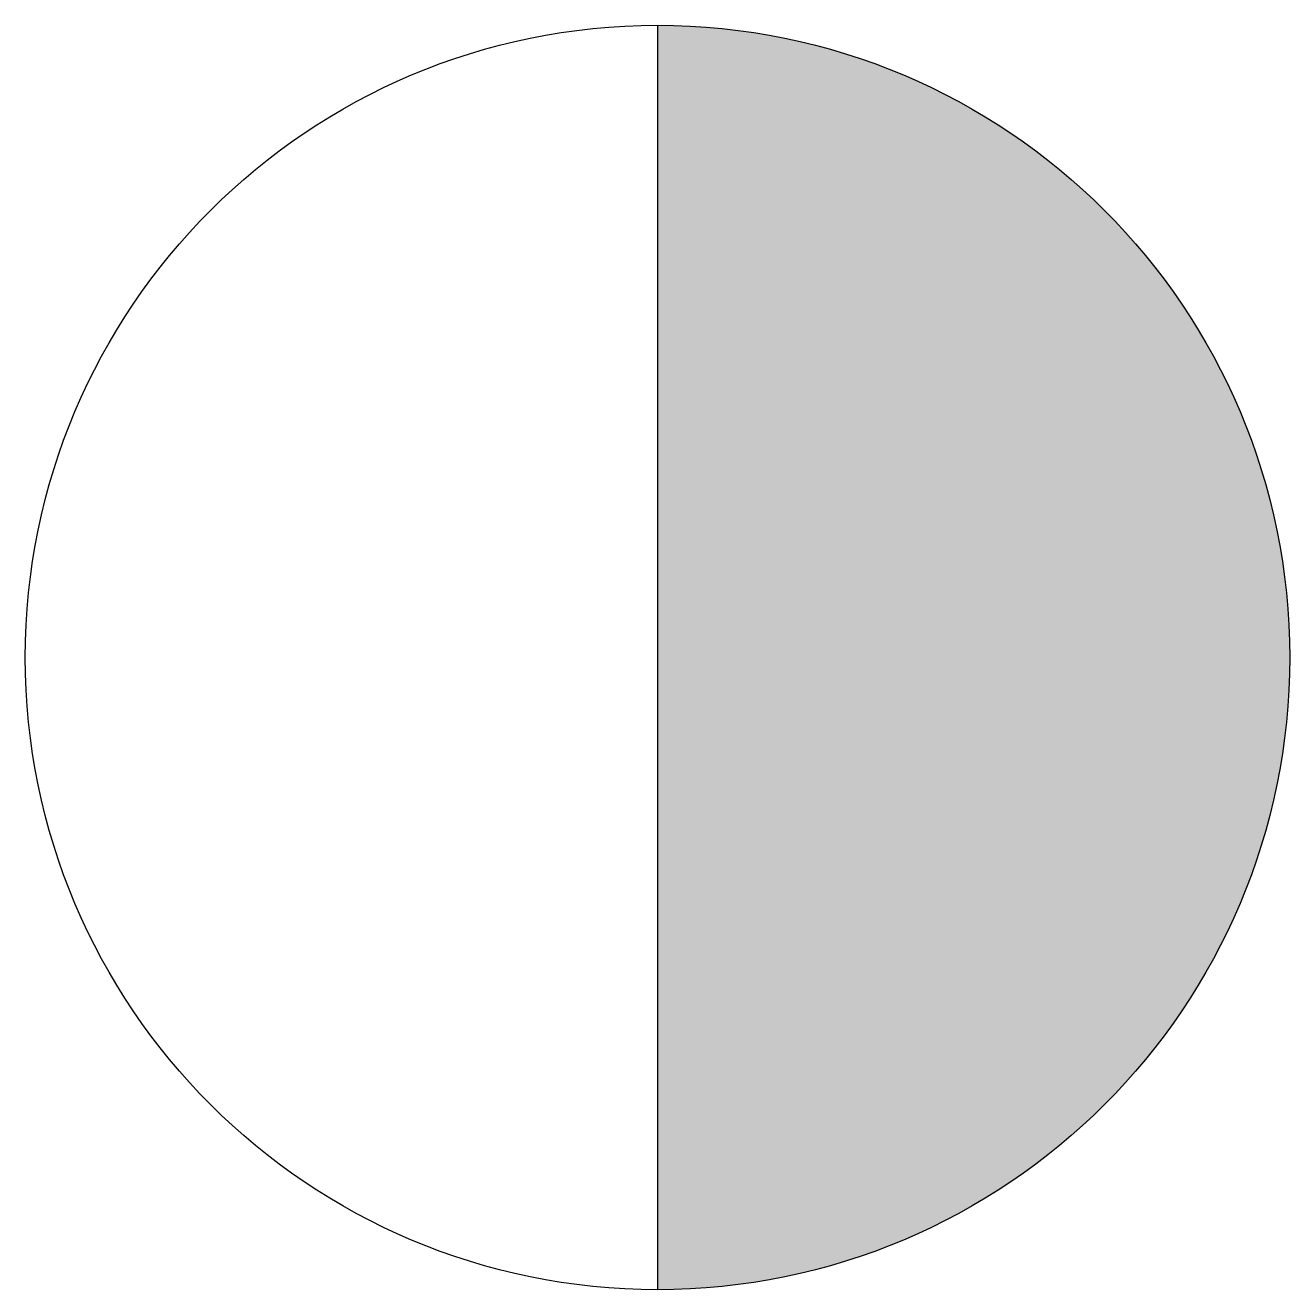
# Model space of a CAD drawing. Extents: x -2.53 to 2.53, y -2.53 to 2.53.
import ezdxf

# ---------------------------------------------------------------- set-up
doc = ezdxf.new("R2010")
doc.units = 0
doc.header["$LTSCALE"] = 10
doc.header["$MEASUREMENT"] = 0
doc.layers.get('0').update_dxf_attribs({"linetype": 'CONTINUOUS'})

msp = doc.modelspace()

# ---------------------------------------------------------------- hatches: boundary and pattern name
msp.add_hatch(color=256).paths.add_polyline_path([(0, -2.5339, 0.414214), (2.5339, 0, 0.414214), (0, 2.5339)])

# ---------------------------------------------------------------- linework, layer by layer
msp.add_line((0, 2.5339), (0, -2.5339))
msp.add_circle((0, 0), 2.5339)

doc.saveas('drawing.dxf')
